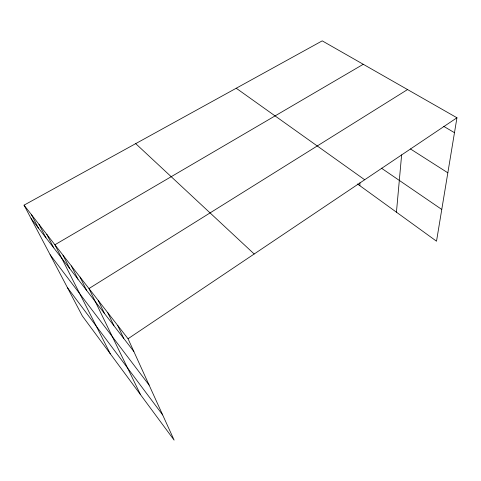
<?xml version="1.0" encoding="UTF-8"?>
<svg xmlns="http://www.w3.org/2000/svg" width="481" height="481" viewBox="0 0 481 481"><rect width="100%" height="100%" fill="white"/><g stroke="black" fill="none" stroke-linecap="round" stroke-linejoin="round"><path stroke-width="0.72" d="M359.86 185.696L359.938 182.78M396.44 212.187L401.629 154.876M24.05 205.153L128.048 338.744L174.128 440.139L82.347 315.975L24.05 205.153L322.222 40.861L456.95 117.767L436.514 241.203L357.479 183.97M128.048 338.744L456.95 117.767M407.545 89.562L88.973 288.552L140.5 394.642M363.269 64.292L54.894 244.769L110.335 353.842M443.789 126.401L454.479 132.696M410.467 148.954L447.835 172.811M381.409 168.164L441.768 209.451M236.231 88.239L364.676 179.762M135.696 143.633L254.184 253.992M31.139 218.627L133.85 351.509M50.132 254.732L149.116 385.107M67.418 287.596L162.674 414.935M31.397 214.586L38.426 228.06M38.979 224.326L45.948 237.782M46.807 234.385L53.704 247.817M62.999 255.183L69.721 268.548M71.368 265.939L78 279.251M80.026 277.056L86.544 290.314M98.232 300.445L104.509 313.552M107.822 312.758L113.955 325.769M117.749 325.517L123.725 338.414"/></g></svg>
